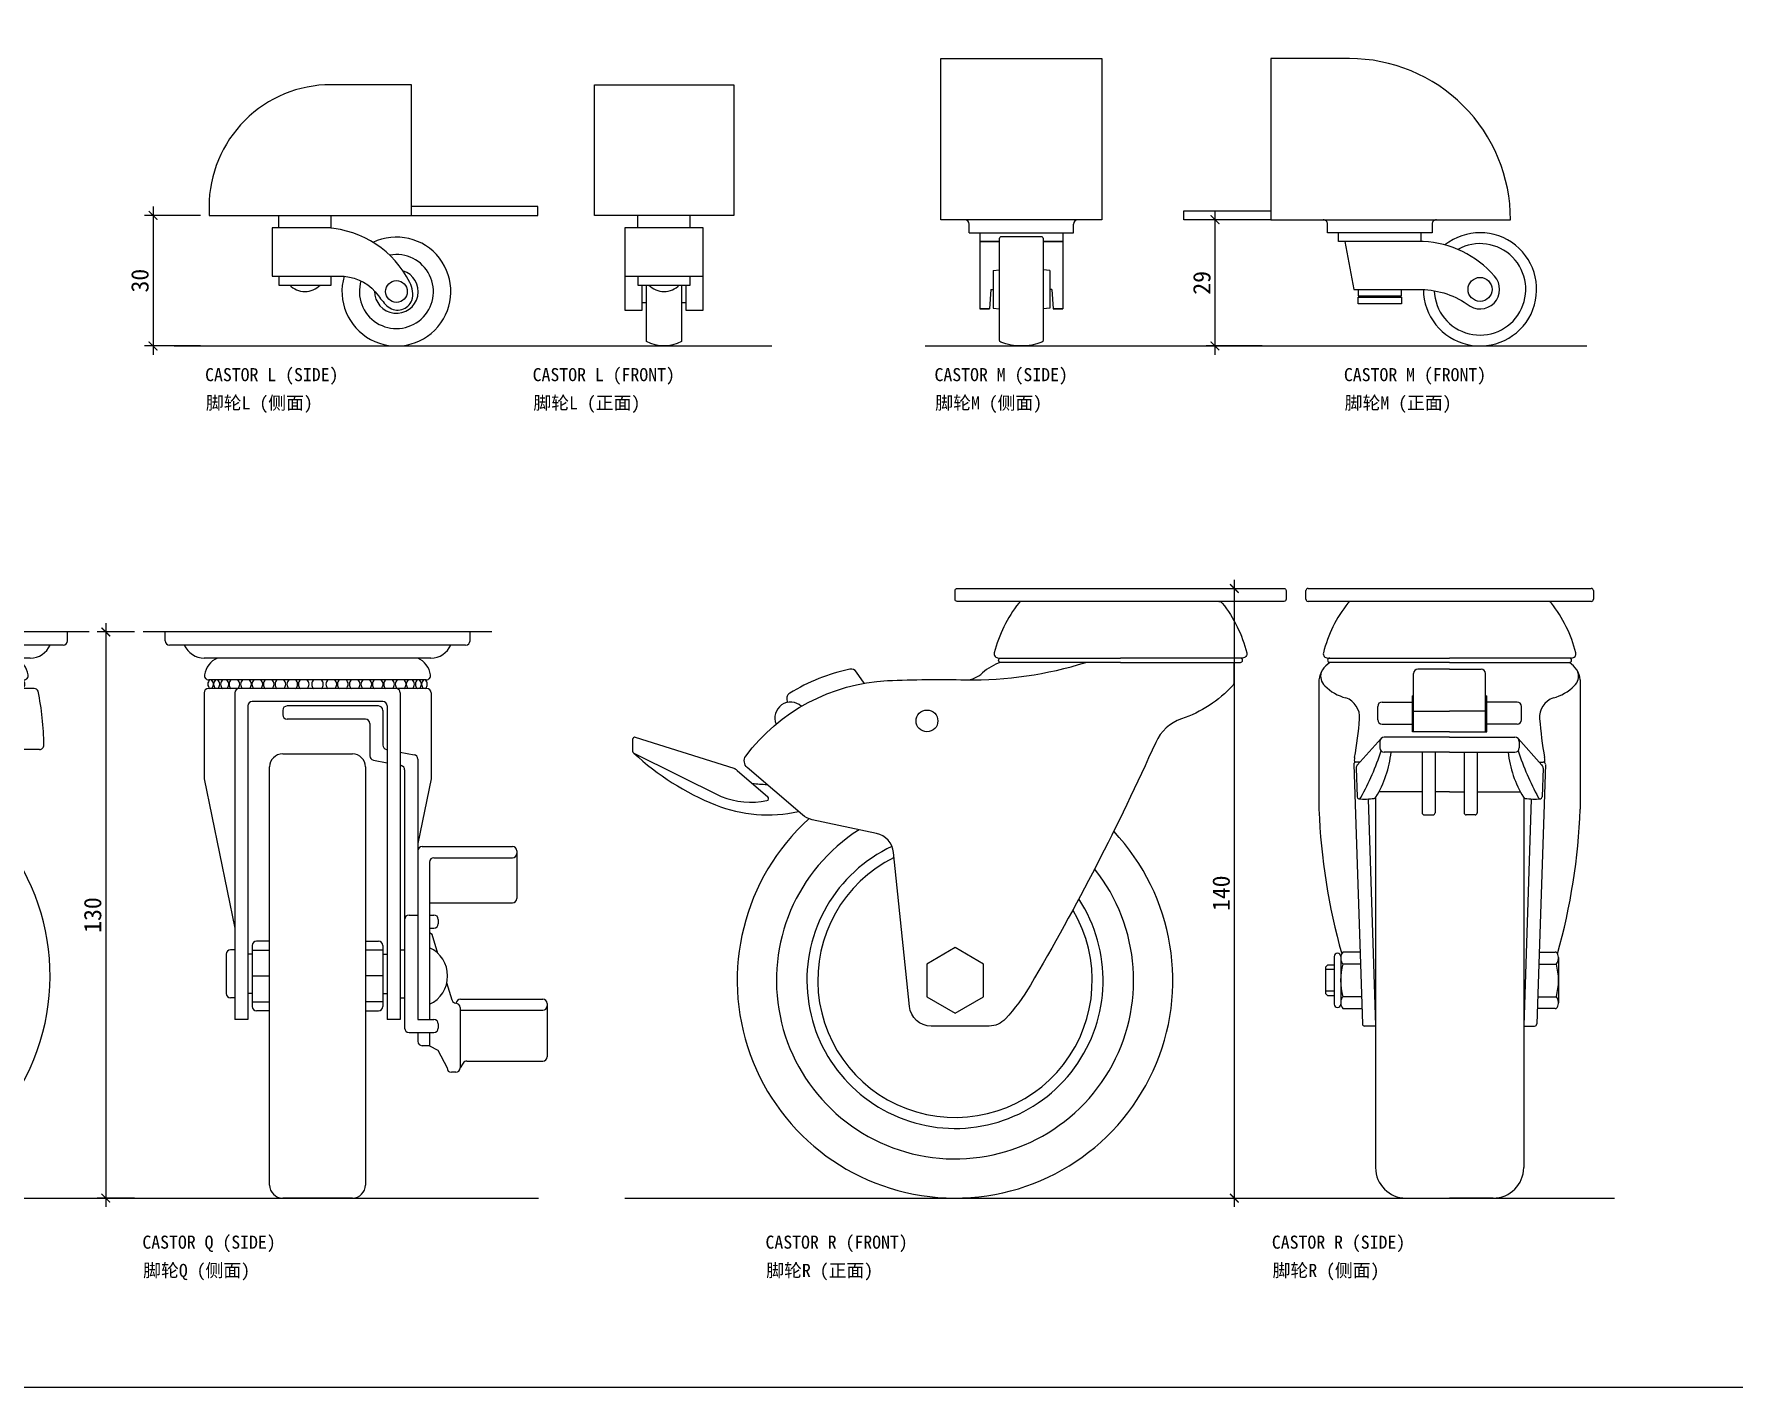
# Model space of a CAD drawing. Header units: millimetres. Extents: x -159360 to -156109, y -82746 to -81402.
# Drawn here: x -158970 to -158580, y -81966.7 to -81656 of the extents above; entities that cross this region are included whole.
import ezdxf
from ezdxf.enums import TextEntityAlignment as Align

# ---------------------------------------------------------------- set-up
doc = ezdxf.new("R2010")
doc.units = ezdxf.units.MM
doc.header["$LTSCALE"] = 2
doc.header["$MEASUREMENT"] = 0
doc.layers.get('0').update_dxf_attribs({"linetype": 'CONTINUOUS'})
doc.layers.get('Defpoints').update_dxf_attribs({"linetype": 'CONTINUOUS'})
for name, color, linetype in [('FN-DIM', 141, 'CONTINUOUS'), ('LINE1', 41, 'CONTINUOUS'), ('LINE2', 142, 'CONTINUOUS'), ('LINE4', 134, 'CONTINUOUS')]:
    doc.layers.add(name, color=color, linetype=linetype)
doc.layers.add('标注', color=7, linetype='CONTINUOUS', lineweight=25)
doc.styles.add('HZ', font='simfang.ttf')
doc.styles.add('ROMANS', font='romans.shx', dxfattribs={"bigfont": 'hztxt'})
doc.dimstyles.new('DIM2', dxfattribs={"dimscale": 2, "dimtxt": 2, "dimasz": 1, "dimexe": 1, "dimexo": 1, "dimgap": 0.5, "dimtad": 1, "dimdec": 1, "dimzin": 13, "dimdsep": 46, "dimtxsty": 'ROMANS', "dimblk1": 'ARCHTICK', "dimblk2": 'ARCHTICK', "dimsah": 1, "dimcen": 2, "dimdle": 1, "dimclrd": 256, "dimclre": 256, "dimclrt": 22, "dimadec": 0, "dimazin": 0, "dimtfac": 1, "dimtdec": 1, "dimtmove": 2, "dimatfit": 3, "dimldrblk": 'ARCHTICK', "dimfxl": 1, "dimtolj": 1, "dimtzin": 13, "dimarcsym": 0})

# ---------------------------------------------------------------- blocks, each defined once
blk = doc.blocks.new('CASTOR L(SIDE) 脚轮L(侧面)')
for p, q in [((-6, -2.9), (-6, 0)), ((6, -2.9), (6, 0))]:
    blk.add_line(p, q)
for points in [[(24.5, 0), (24.5, 30), (6, 30, 0.414214), (-22, 2), (-22, 0), (53.5, 0), (53.5, 2), (24.5, 2)], [(6, -2.9), (-7.5, -2.9), (-7.5, -14), (9.04, -14, -0.218965), (16.89, -18.45, 0.064472), (19.14, -21.04, 0.49903), (24.58, -19.52, 0.188015), (24.07, -15.39, 0.267199), (5.15, -2.9)]]:
    blk.add_lwpolyline(points, format="xyb")
blk.add_arc((21.01, -17.5), 12.5, 163.7293, 115.7694)
at = {"layer": 'LINE1'}
blk.add_lwpolyline([(-6, -14), (-6, -16), (6, -16), (6, -14)], dxfattribs=at)
blk.add_circle((21.01, -17.5), 2.5, dxfattribs=at)
for centre, radius, start, end in [((21.01, -17.5), 8.5, 163.3079, 100.5601), ((21.01, -17.5), 5, 178.6467, 72.6339), ((0, -12.67), 4.83, 223.6028, 316.3972)]:
    blk.add_arc(centre, radius, start, end, dxfattribs=at)
blk = doc.blocks.new('CASTOR L(FRONT) 脚轮L(正面)')
blk.add_line((-9, -14), (9, -14))
blk.add_lwpolyline([(-16, 0), (-16, 30), (16, 30), (16, 0)], close=True)
blk.add_lwpolyline([(5, -16), (5, -21.77), (9, -21.77), (9, -2.9), (-9, -2.9), (-9, -21.77), (-5, -21.77), (-5, -16)])
blk.add_lwpolyline([(4, -16), (4, -29, -0.25), (-4, -29), (-4, -16)], format="xyb")
at = {"layer": 'LINE1'}
for p, q in [((-6, -2.9), (-6, 0)), ((6, -2.9), (6, 0)), ((-5, -20), (-4, -20)), ((4, -20), (5, -20))]:
    blk.add_line(p, q, dxfattribs=at)
blk.add_lwpolyline([(-6, -14), (-6, -16), (6, -16), (6, -14)], dxfattribs=at)
blk.add_arc((0, -12.67), 4.83, 223.6028, 316.3972, dxfattribs=at)
blk = doc.blocks.new('CASTOR M(SIDE) 脚轮M(侧面)')
for p, q in [((-9.5, -5), (-9.5, -3)), ((9.5, -5), (9.5, -3)), ((-8, -5), (-9.5, -5))]:
    blk.add_line(p, q)
for points in [[(-25, 0), (30, 0, 0.414214), (-7, 37), (-25, 37)], [(26.29, -12.93, 0.204046), (9.97, -5), (-8, -5), (-6, -16), (8.8, -16, -0.152411), (20.02, -19.37, 0.952863)]]:
    blk.add_lwpolyline(points, format="xyb", close=True)
blk.add_lwpolyline([(-25, 0), (-45, 0), (-45, 2), (-25, 2)], close=True)
blk.add_lwpolyline([(13, 0, 0.414214), (12, -1), (12, -3), (9.5, -3), (0, -3), (-9.5, -3), (-12, -3), (-12, -1, 0.414214), (-13, 0)], format="xyb")
blk.add_arc((23, -16), 13, 180.1062, 128.29)
at = {"layer": 'LINE1'}
blk.add_lwpolyline([(-5, -16), (-5, -17.5), (5, -17.5), (5, -16)], dxfattribs=at)
blk.add_lwpolyline([(5, -17.8), (5, -19.3), (-5, -19.3), (-5, -17.8)], close=True, dxfattribs=at)
blk.add_circle((23, -16), 2.75, dxfattribs=at)
blk.add_arc((23, -16), 10.5, 181.7065, 119.0894, dxfattribs=at)
blk = doc.blocks.new('CASTOR M(FRONT) 脚轮M(正面)')
for p, q in [((-12, -3), (-12, -1)), ((-12, -3), (12, -3)), ((12, -3), (12, -1)), ((-7, -16), (-7.3, -20.5)), ((-7, -16), (-6.5, -16)), ((7, -16), (6.5, -16)), ((7, -16), (7.3, -20.5))]:
    blk.add_line(p, q)
blk.add_lwpolyline([(-18.5, 37), (18.5, 37), (18.5, 0), (-18.5, 0)], close=True)
for points in [[(-9.5, -3), (-9.5, -20.5), (-7.3, -20.5), (-9.5, -20.5)], [(9.5, -3), (9.5, -20.5), (7.3, -20.5), (9.5, -20.5)]]:
    blk.add_lwpolyline(points)
blk.add_lwpolyline([(-5, -4.34, -0.310029), (-4.68, -3.87), (4.68, -3.87, -0.310029), (5, -4.34), (5, -27.66, -0.310029), (4.68, -28.13, -0.186244), (-4.68, -28.13, -0.310029), (-5, -27.66)], format="xyb", close=True)
for centre, start, end in [((-13, -1), 0, 90), ((13, -1), 90, 180)]:
    blk.add_arc(centre, 1, start, end)
at = {"layer": 'LINE1'}
for p, q in [((-8, -5), (-9.5, -5)), ((-9.5, -5), (-5, -5)), ((-5, -5), (-8.75, -5)), ((9.5, -5), (5, -5)), ((5, -5), (8.75, -5)), ((8, -5), (9.5, -5)), ((-6.5, -11.7), (-5, -11.5)), ((-6.5, -11.7), (-6.5, -20.3)), ((6.5, -11.7), (5, -11.5)), ((6.5, -11.7), (6.5, -20.3)), ((-6.5, -20.3), (-5, -20.5)), ((6.5, -20.3), (5, -20.5))]:
    blk.add_line(p, q, dxfattribs=at)
blk = doc.blocks.new('CASTOR R 脚轮R')
at = {"layer": 'LINE1'}
for p, q in [((156.31, 137.5), (156.31, 139.5)), ((156.81, 140), (221.81, 140)), ((221.81, 137), (156.81, 137)), ((222.31, 139.5), (222.31, 137.5)), ((161.31, 124), (189.31, 124)), ((189.31, 123), (161.81, 123)), ((189.31, 121.46), (182.05, 121.46)), ((217.31, 124), (189.31, 124)), ((189.31, 123), (216.81, 123)), ((189.31, 121.46), (196.57, 121.46)), ((217.31, 123.5), (217.31, 123.5)), ((54.9, 118.21), (53.18, 120.79)), ((159.31, 119), (159.31, 89.29)), ((181.05, 107.07), (181.05, 120.46)), ((197.57, 107.07), (197.57, 120.46)), ((219.31, 119), (219.31, 89.29)), ((173.8, 113.91), (180.8, 113.91)), ((180.8, 107.07), (180.8, 115.35)), ((181.05, 115.35), (180.8, 115.35)), ((197.57, 115.35), (197.82, 115.35)), ((197.82, 107.07), (197.82, 115.35)), ((204.82, 113.91), (197.82, 113.91)), ((172.8, 109.84), (172.8, 112.91)), ((181.05, 111.8), (189.31, 111.8)), ((197.57, 111.8), (189.31, 111.8)), ((205.82, 109.84), (205.82, 112.91)), ((1.77, 105.32), (1.77, 102.64)), ((25.07, 98.61), (2.42, 105.79)), ((173.6, 105.52), (168.11, 99.45)), ((173.8, 108.84), (180.8, 108.84)), ((189.31, 105.82), (174.31, 105.82)), ((189.31, 107.07), (180.8, 107.07)), ((189.31, 107.07), (197.82, 107.07)), ((189.31, 105.82), (204.31, 105.82)), ((204.82, 108.84), (197.82, 108.84)), ((205.01, 105.52), (210.5, 99.45)), ((2.04, 102.19), (22.09, 92.23)), ((173.31, 104.82), (173.31, 103.37)), ((189.31, 102.37), (174.31, 102.37)), ((182.98, 102.37), (182.98, 88.49)), ((185.98, 102.37), (185.98, 88.49)), ((189.31, 102.37), (204.31, 102.37)), ((192.64, 102.37), (192.64, 88.49)), ((195.64, 102.37), (195.64, 88.49)), ((205.31, 104.82), (205.31, 103.37)), ((25.77, 98.22), (32.83, 92.14)), ((167.32, 99.6), (169.29, 39.98)), ((168.71, 100.12), (167.82, 100.12)), ((167.85, 98.75), (168.07, 92.12)), ((211.29, 99.6), (209.32, 39.98)), ((209.91, 100.12), (210.79, 100.12)), ((210.76, 98.75), (210.54, 92.12)), ((170.59, 91.64), (172.31, 39.6)), ((172.31, 91.82), (172.31, 7)), ((182.98, 93.32), (173.1, 93.32)), ((189.31, 93.32), (185.98, 93.32)), ((189.31, 93.32), (192.64, 93.32)), ((195.64, 93.32), (205.52, 93.32)), ((206.31, 91.82), (206.31, 7)), ((208.03, 91.64), (206.31, 39.6)), ((183.48, 87.99), (185.48, 87.99)), ((195.14, 87.99), (193.14, 87.99)), ((162.81, 55.5), (162.81, 44.5)), ((164.31, 55.5), (164.31, 44.5)), ((168.75, 56.5), (165.06, 56.5)), ((209.87, 56.5), (213.56, 56.5)), ((214.31, 55.22), (214.31, 44.87)), ((161.31, 53.5), (160.81, 53)), ((160.81, 53), (160.81, 47)), ((162.81, 52.5), (160.81, 52.5)), ((162.81, 53.5), (161.31, 53.5)), ((168.84, 53.75), (164.81, 53.75)), ((209.78, 53.75), (213.81, 53.75)), ((162.81, 47.5), (160.81, 47.5)), ((160.81, 47), (161.31, 46.5)), ((161.31, 46.5), (162.81, 46.5)), ((169.09, 46.25), (164.81, 46.25)), ((165.06, 43.5), (169.18, 43.5)), ((213.56, 43.5), (209.44, 43.5)), ((209.53, 46.25), (213.81, 46.25)), ((172.31, 39.5), (169.79, 39.5)), ((206.31, 39.5), (208.82, 39.5)), ((179.31, 0), (189.31, 0)), ((199.31, 0), (189.31, 0))]:
    blk.add_line(p, q, dxfattribs=at)
blk.add_lwpolyline([(76.27, 137, -0.414214), (75.77, 137.5), (75.77, 139.5, -0.414214), (76.27, 140), (151.27, 140, -0.414214), (151.77, 139.5), (151.77, 137.5, -0.414214), (151.27, 137)], format="xyb", close=True, dxfattribs=at)
for points in [[(91.22, 137, 0.278947), (90.41, 136.6, 0.10659), (84.79, 125.23, 0.482767), (85.77, 124), (113.77, 124)], [(136.32, 137, -0.278947), (137.12, 136.6, -0.10659), (142.74, 125.23, -0.482767), (141.77, 124), (113.77, 124)], [(139.77, 123), (139.77, 118.38, -0.186752), (139.51, 117.71, -0.127281), (127.76, 110.03, 0.208804), (121.84, 104.65, -0.027497), (93.06, 48.89, -0.052197), (87.33, 41.13, -0.210718), (83.64, 39.5), (70.28, 39.5, -0.384321), (65.3, 43.99), (61.64, 79.36, 0.325198), (57.71, 83.74), (42.94, 86.89, -0.125843), (40.72, 87.99), (28.08, 98.87, -0.380281), (27.73, 101.5, -0.222741), (60.26, 118.82, -0.017922), (78.26, 119, 0.079553), (105.79, 123)], [(113.77, 123), (86.27, 123, -0.414214), (85.77, 123.5, -0.414214), (86.27, 124)], [(113.77, 123), (141.27, 123, 0.414214), (141.77, 123.5, 0.414214), (141.27, 124)]]:
    blk.add_lwpolyline(points, format="xyb", dxfattribs=at)
blk.add_lwpolyline([(69.27, 46.25), (75.77, 42.49), (82.27, 46.25), (82.27, 53.75), (75.77, 57.51), (69.27, 53.75)], close=True, dxfattribs=at)
blk.add_circle((69.33, 109.57), 2.5, dxfattribs=at)
for centre, radius, start, end in [((156.81, 139.5), 0.5, 90, 180), ((156.81, 137.5), 0.5, 180, 270), ((189.51, 117.88), 30.09, 141.5301, 165.8668), ((166.69, 136.14), 0.865, 85.4333, 147.7785), ((211.93, 136.14), 0.865, 32.2215, 94.5667), ((189.1, 117.88), 30.09, 14.1332, 38.4699), ((221.81, 139.5), 0.5, 360, 90), ((221.81, 137.5), 0.5, 270, 0), ((161.31, 125), 1, 166.9211, 270), ((217.31, 125), 1, 270, 13.0789), ((60.3, 79.53), 42.79, 101.6975, 121.6639), ((51.93, 119.96), 1.5, 33.7458, 101.6975), ((90.13, 111.28), 12.35, 108.2498, 130.7557), ((164.93, 118.27), 5.67, 123.4198, 172.5694), ((161.81, 123.5), 0.5, 90, 180), ((161.81, 123.5), 0.5, 180, 270), ((182.05, 120.46), 1, 90, 180), ((196.57, 120.46), 1, 0, 90), ((216.81, 123.5), 0.5, 0, 90), ((216.81, 123.5), 0.5, 270, 0), ((213.68, 118.27), 5.67, 7.4306, 56.5802), ((78.23, 124.35), 5.35, 270.3427, 315.9157), ((162.67, 119.85), 2.98, 162.2292, 228.0978), ((168.02, 124.8), 10.26, 224.3283, 255.7215), ((210.59, 124.8), 10.26, 284.2785, 315.6717), ((215.94, 119.85), 2.98, 311.9022, 17.7708), ((38.04, 110.28), 3.62, 46.6494, 203.4504), ((38.63, 114.67), 1.5, 121.6639, 213.7458), ((163.93, 110.39), 4.73, 355.541, 70.7528), ((173.8, 112.91), 1, 90, 180), ((204.82, 112.91), 1, 0, 90), ((214.68, 110.39), 4.73, 109.2472, 184.459), ((80.91, 116.87), 88.01, 349.7249, 355.541), ((173.8, 109.84), 1, 180, 270), ((204.82, 109.84), 1, 270, 0), ((297.71, 116.87), 88.01, 184.459, 190.2751), ((2.27, 105.32), 0.5, 72.4018, 180), ((174.31, 104.82), 1, 90, 180), ((204.31, 104.82), 1, 0, 90), ((2.27, 102.64), 0.5, 180, 243.5784), ((42.97, 145.96), 59.92, 226.9201, 248.241), ((110.07, 123.96), 67, 331.514, 341.4733), ((150.74, 105.14), 25.29, 328.8115, 353.7278), ((174.31, 103.37), 1, 180, 270), ((227.88, 105.14), 25.29, 186.2722, 211.1885), ((204.31, 103.37), 1, 270, 0), ((268.55, 123.96), 67, 198.5267, 208.486), ((24.47, 96.7), 2, 49.2762, 72.4018), ((167.82, 99.62), 0.5, 90, 181.8898), ((170.9, 100.45), 3.47, 168.0879, 188.1042), ((168.85, 98.78), 1, 137.8694, 181.8898), ((209.76, 98.78), 1, 358.1102, 42.1306), ((210.79, 99.62), 0.5, 358.1102, 90), ((207.72, 100.45), 3.47, 351.8958, 11.9121), ((32.78, 120.43), 25.44, 261.9609, 269.5437), ((32.78, 120.43), 32.44, 248.241, 282.5222), ((28.94, 109.34), 18.43, 248.1599, 281.4478), ((32.5, 91.77), 0.5, 281.4478, 49.2762), ((168.53, 92.16), 0.46, 184.6357, 339.7519), ((169.95, 106.09), 14.46, 264.1033, 278.1298), ((171.93, 92.27), 0.5, 278.1298, 332.8745), ((206.69, 92.27), 0.5, 207.1255, 261.8702), ((208.66, 106.09), 14.46, 261.8702, 275.8967), ((210.09, 92.16), 0.46, 200.2481, 355.3643), ((75.77, 50), 50, 132.1126, 43.2264), ((304.44, 95.13), 145.25, 182.3062, 195.5938), ((183.48, 88.49), 0.5, 180, 270), ((185.48, 88.49), 0.5, 270, 0), ((193.14, 88.49), 0.5, 180, 270), ((195.14, 88.49), 0.5, 270, 0), ((74.18, 95.13), 145.25, 344.4069, 357.6938), ((75.77, 50), 41, 122.4882, 38.6087), ((75.77, 50), 34, 115.2066, 33.3394), ((75.77, 50), 31.5, 116.4016, 30.8568), ((163.56, 55.5), 0.75, 0, 180), ((166.44, 55.13), 2.14, 147.7423, 220.0034), ((165.06, 56), 0.5, 90, 147.7423), ((213.56, 56), 0.5, 32.4137, 90), ((212.18, 55.13), 2.13, 319.8378, 32.4137), ((177.97, 50), 13.69, 164.0907, 195.9093), ((199.99, 50), 14.32, 344.8056, 15.1944), ((163.56, 44.5), 0.75, 180, 0), ((166.44, 44.87), 2.14, 139.9966, 212.2577), ((165.06, 44), 0.5, 212.2577, 270), ((213.56, 44), 0.5, 270, 327.742), ((212.17, 44.87), 2.14, 327.742, 40.0037), ((169.79, 40), 0.5, 181.8898, 270), ((208.82, 40), 0.5, 270, 358.1102), ((179.31, 7), 7, 180, 270), ((199.31, 7), 7, 270, 0)]:
    blk.add_arc(centre, radius, start, end, dxfattribs=at)
blk = doc.blocks.new('CASTOR Q 脚轮Q')
at = {"layer": 'LINE1'}
for p, q in [((106.54, 130), (26.54, 130)), ((31.54, 128), (31.54, 130)), ((101.54, 128), (101.54, 130)), ((198.93, 130), (118.93, 130)), ((123.93, 128), (123.93, 130)), ((193.93, 128), (193.93, 130)), ((100.54, 127), (32.54, 127)), ((35.54, 127), (35.54, 127)), ((97.54, 127), (97.54, 127)), ((192.93, 127), (124.93, 127)), ((92.96, 124), (40.12, 124)), ((184.93, 124), (132.93, 124)), ((91.51, 119), (41.58, 119)), ((183.9, 119), (133.97, 119)), ((35.54, 116), (35.54, 113)), ((37.93, 116), (35.54, 116)), ((37.54, 116), (36.77, 65)), ((93.89, 117), (40.48, 117)), ((132.87, 116), (132.87, 96.31)), ((183.99, 117), (133.87, 117)), ((139.93, 116), (139.93, 41)), ((173.93, 114), (143.93, 114)), ((177.93, 116), (177.93, 41)), ((184.99, 116), (184.99, 96.31)), ((37.49, 113), (35.54, 113)), ((142.93, 113), (142.93, 41)), ((150.93, 112), (150.93, 111)), ((172.93, 113), (151.93, 113)), ((169.93, 110), (151.93, 110)), ((173.93, 112), (173.93, 104.02)), ((174.93, 113), (174.93, 41)), ((170.93, 109), (170.93, 101.55)), ((46.04, 90), (46.04, 102)), ((58.04, 103), (47.04, 103)), ((59.04, 90), (59.04, 102)), ((95.1, 103), (88.59, 103)), ((150.93, 102), (166.93, 102)), ((174.74, 103.04), (174.93, 103)), ((177.93, 102.42), (181.12, 101.8)), ((47.54, 65.05), (47.54, 97.59)), ((56.54, 98), (48.54, 98)), ((57.54, 55.17), (57.54, 97.59)), ((147.93, 3), (147.93, 99)), ((169.93, 99), (169.93, 3)), ((171.74, 100.56), (174.93, 99.94)), ((177.93, 99.36), (178.12, 99.32)), ((178.93, 98.34), (178.93, 39)), ((181.93, 100.82), (181.93, 41)), ((132.87, 96.31), (139.93, 62)), ((184.99, 96.31), (181.93, 81.44)), ((47.54, 89), (47.04, 89)), ((58.04, 89), (57.54, 89)), ((13.9, 81.98), (12.31, 79.43)), ((13.9, 81.98), (32.56, 70.33)), ((12.31, 79.43), (30.97, 67.78)), ((182.93, 80.71), (203.65, 80.71)), ((185.65, 78.16), (203.65, 78.16)), ((204.65, 79.71), (204.65, 68.78)), ((184.65, 77.16), (184.65, 41)), ((32.56, 70.33), (30.97, 67.78)), ((184.65, 67.78), (203.65, 67.78)), ((32.04, 65), (32.04, 61.5)), ((32.04, 65), (42.04, 65)), ((42.04, 65), (42.04, 61.5)), ((179.93, 65), (181.93, 65)), ((184.65, 65), (185.65, 65)), ((186.65, 64), (186.65, 63)), ((32.04, 62), (42.04, 62)), ((147.93, 59), (144.93, 59)), ((169.93, 59), (172.93, 59)), ((184.65, 62), (185.65, 62)), ((185.25, 60.52), (184.65, 60.89)), ((186.56, 56.2), (185.25, 60.52)), ((137.93, 56), (137.93, 47)), ((139.93, 57), (138.93, 57)), ((143.93, 56), (142.93, 56)), ((143.93, 58), (143.93, 44)), ((143.93, 56.96), (147.93, 56.96)), ((173.93, 56.96), (169.93, 56.96)), ((173.93, 58), (173.93, 44)), ((173.93, 56), (174.93, 56)), ((177.93, 57), (178.93, 57)), ((143.93, 51), (147.93, 51)), ((173.93, 51), (169.93, 51)), ((62.05, 35), (62.05, 48.68)), ((70.04, 46.93), (68.46, 44.39)), ((70.04, 46.93), (88.71, 35.28)), ((143.93, 47), (142.93, 47)), ((173.93, 47), (174.93, 47)), ((189.81, 45.45), (188.61, 49.41)), ((68.46, 44.39), (87.12, 32.74)), ((139.93, 46), (138.93, 46)), ((143.93, 45.04), (147.93, 45.04)), ((147.93, 43), (144.93, 43)), ((173.93, 45.04), (169.93, 45.04)), ((169.93, 43), (172.93, 43)), ((177.93, 46), (178.93, 46)), ((190.73, 44.74), (190.69, 44.74)), ((191.65, 43.74), (191.65, 29.89)), ((191.65, 43.12), (210.65, 43.12)), ((191.76, 45.66), (210.65, 45.66)), ((211.65, 44.66), (211.65, 32.47)), ((43.04, 41.5), (43.04, 38)), ((43.04, 41), (56.04, 41)), ((56.04, 41.37), (56.04, 38)), ((142.93, 41), (139.93, 41)), ((177.93, 41), (174.93, 41)), ((181.93, 41), (185.65, 41)), ((186.65, 40), (186.65, 39)), ((43.04, 38), (56.04, 38)), ((88.71, 35.28), (87.12, 32.74)), ((179.93, 38), (185.65, 38)), ((181.93, 38), (181.93, 36)), ((184.65, 38), (184.65, 35)), ((184.65, 35), (182.93, 35)), ((184.65, 35), (186.53, 34)), ((186.53, 34), (188.65, 29.89)), ((193.2, 31.47), (210.65, 31.47)), ((190.65, 28.89), (189.65, 28.89)), ((192.36, 31.01), (191.65, 29.89)), ((166.93, 0), (150.93, 0))]:
    blk.add_line(p, q, dxfattribs=at)
for points in [[(52.39, 73.74), (52.69, 73.74, 0.414214), (53.69, 74.74), (53.69, 95.58, 0.414214), (52.69, 96.58), (52.39, 96.58, 0.414214), (51.39, 95.58), (51.39, 74.74, 0.414214)], [(25.86, 54.78), (35.56, 54.78, 0.414214), (36.56, 55.78), (36.56, 58.28, 0.414214), (35.56, 59.28), (25.86, 59.28, 0.414214), (24.86, 58.28), (24.86, 55.78, 0.414214)]]:
    blk.add_lwpolyline(points, format="xyb", close=True, dxfattribs=at)
for points in [[(87.12, 32.74, -0.271488), (76.93, 30.74), (62.05, 35), (57.54, 35, -0.414214), (56.54, 36), (56.54, 40.5, 0.414214), (55.54, 41.5), (36.66, 41.5, -0.258511), (35.81, 41.97), (31.88, 48.26, 0.36281), (30.66, 48.66), (28.7, 47.87, -0.325886), (27.56, 48.16), (11.58, 67.5, -0.278323), (12.31, 79.43)], [(68.46, 44.39, -0.590386), (65.02, 44.16), (62.05, 48.68), (59.42, 52.31), (58.72, 53.94), (58.21, 54.74, 0.116845), (57.85, 55.03), (55.61, 56.08, 0.201831), (54.83, 56.11), (53.01, 55.43, -0.218911), (52.17, 55.49), (42.77, 61.38, 0.126544), (42.28, 61.5), (31.97, 61.5, -0.414214), (30.97, 62.5), (30.97, 67.78)]]:
    blk.add_lwpolyline(points, format="xyb", dxfattribs=at)
for centre, radius in [((46.54, 51), 6.5), ((72.04, 51), 3.5), ((46.54, 25.5), 3.5)]:
    blk.add_circle(centre, radius, dxfattribs=at)
for centre, radius, start, end in [((32.54, 128), 1, 180, 270), ((40.12, 129), 5, 203.5782, 270), ((92.96, 129), 5, 270, 336.4218), ((100.54, 128), 1, 270, 360), ((124.93, 128), 1, 180, 270), ((132.93, 129), 5, 203.5782, 270), ((184.93, 129), 5, 270, 336.4218), ((192.93, 128), 1, 270, 360), ((45.58, 119.38), 5.05, 113.7984, 171.1521), ((87.5, 119.38), 5.05, 8.8479, 66.2016), ((137.97, 119.38), 5.05, 113.7984, 171.1521), ((179.89, 119.38), 5.05, 8.8479, 66.2016), ((41.58, 120), 1, 171.1521, 270), ((41.58, 120), 1, 171.1521, 270), ((42.66, 118), 1.31, 130.3248, 229.6752), ((41.34, 118), 1.31, 310.3248, 49.6752), ((44, 118), 1.31, 130.3248, 229.6752), ((42.79, 118), 1.31, 310.3248, 49.6752), ((45.61, 118), 1.31, 130.3248, 229.6752), ((44.86, 118), 1.31, 310.3248, 49.6752), ((47.54, 118), 1.31, 130.3248, 229.6752), ((47.38, 118), 1.31, 310.3248, 49.6752), ((50.2, 118), 1.31, 130.3248, 229.6752), ((50.04, 118), 1.31, 310.3248, 49.6752), ((52.8, 118), 1.31, 130.3248, 229.6752), ((52.64, 118), 1.31, 310.3248, 49.6752), ((55.42, 118), 1.31, 130.3248, 229.6752), ((55.26, 118), 1.31, 310.3248, 49.6752), ((58.09, 118), 1.31, 130.3248, 229.6752), ((57.93, 118), 1.31, 310.3248, 49.6752), ((60.82, 118), 1.31, 130.3248, 229.6752), ((60.66, 118), 1.31, 310.3248, 49.6752), ((63.45, 118), 1.31, 130.3248, 229.6752), ((63.29, 118), 1.31, 310.3248, 49.6752), ((66.53, 118), 1.31, 130.3248, 229.6752), ((66.55, 118), 1.31, 310.3248, 49.6752), ((69.79, 118), 1.31, 130.3248, 229.6752), ((69.63, 118), 1.31, 310.3248, 49.6752), ((72.42, 118), 1.31, 130.3248, 229.6752), ((72.26, 118), 1.31, 310.3248, 49.6752), ((75.15, 118), 1.31, 130.3248, 229.6752), ((75, 118), 1.31, 310.3248, 49.6752), ((77.82, 118), 1.31, 130.3248, 229.6752), ((77.66, 118), 1.31, 310.3248, 49.6752), ((80.45, 118), 1.31, 130.3248, 229.6752), ((80.29, 118), 1.31, 310.3248, 49.6752), ((83.04, 118), 1.31, 130.3248, 229.6752), ((82.88, 118), 1.31, 310.3248, 49.6752), ((85.7, 118), 1.31, 130.3248, 229.6752), ((85.54, 118), 1.31, 310.3248, 49.6752), ((88.23, 118), 1.31, 130.3248, 229.6752), ((87.47, 118), 1.31, 310.3248, 49.6752), ((90.29, 118), 1.31, 130.3248, 229.6752), ((89.08, 118), 1.31, 310.3248, 49.6752), ((91.74, 118), 1.31, 130.3248, 229.6752), ((90.42, 118), 1.31, 310.3248, 49.6752), ((91.51, 120), 1, 270, 8.8479), ((133.97, 120), 1, 171.1521, 270), ((133.97, 120), 1, 171.1521, 270), ((135.05, 118), 1.31, 130.3248, 229.6752), ((133.73, 118), 1.31, 310.3248, 49.6752), ((136.39, 118), 1.31, 130.3248, 229.6752), ((135.18, 118), 1.31, 310.3248, 49.6752), ((138, 118), 1.31, 130.3248, 229.6752), ((137.25, 118), 1.31, 310.3248, 49.6752), ((139.93, 118), 1.31, 130.3248, 229.6752), ((139.77, 118), 1.31, 310.3248, 49.6752), ((142.59, 118), 1.31, 130.3248, 229.6752), ((142.43, 118), 1.31, 310.3248, 49.6752), ((145.19, 118), 1.31, 130.3248, 229.6752), ((145.03, 118), 1.31, 310.3248, 49.6752), ((147.81, 118), 1.31, 130.3248, 229.6752), ((147.65, 118), 1.31, 310.3248, 49.6752), ((150.48, 118), 1.31, 130.3248, 229.6752), ((150.32, 118), 1.31, 310.3248, 49.6752), ((153.21, 118), 1.31, 130.3248, 229.6752), ((153.05, 118), 1.31, 310.3248, 49.6752), ((155.84, 118), 1.31, 130.3248, 229.6752), ((155.68, 118), 1.31, 310.3248, 49.6752), ((158.92, 118), 1.31, 130.3248, 229.6752), ((158.94, 118), 1.31, 310.3248, 49.6752), ((162.18, 118), 1.31, 130.3248, 229.6752), ((162.02, 118), 1.31, 310.3248, 49.6752), ((164.81, 118), 1.31, 130.3248, 229.6752), ((164.65, 118), 1.31, 310.3248, 49.6752), ((167.54, 118), 1.31, 130.3248, 229.6752), ((167.39, 118), 1.31, 310.3248, 49.6752), ((170.21, 118), 1.31, 130.3248, 229.6752), ((170.05, 118), 1.31, 310.3248, 49.6752), ((172.84, 118), 1.31, 130.3248, 229.6752), ((172.68, 118), 1.31, 310.3248, 49.6752), ((175.43, 118), 1.31, 130.3248, 229.6752), ((175.27, 118), 1.31, 310.3248, 49.6752), ((178.09, 118), 1.31, 130.3248, 229.6752), ((177.93, 118), 1.31, 310.3248, 49.6752), ((180.62, 118), 1.31, 130.3248, 229.6752), ((179.86, 118), 1.31, 310.3248, 49.6752), ((182.69, 118), 1.31, 130.3248, 229.6752), ((181.47, 118), 1.31, 310.3248, 49.6752), ((184.13, 118), 1.31, 130.3248, 229.6752), ((182.81, 118), 1.31, 310.3248, 49.6752), ((183.9, 120), 1, 270, 8.8479), ((37.93, 117), 1, 270, 309.1861), ((40.78, 113.51), 3.5, 94.836, 129.1861), ((93.89, 116), 1, 25.9291, 90), ((31.36, 103.48), 64.74, 0.4763, 11.5434), ((133.87, 116), 1, 90, 180), ((140.93, 116), 1, 90, 180), ((143.93, 113), 1, 90, 180), ((173.93, 113), 1, 0, 90), ((176.93, 116), 1, 0, 90), ((183.99, 116), 1, 0, 90), ((151.93, 112), 1, 90, 180), ((151.93, 111), 1, 180, 270), ((169.93, 109), 1, 0, 90), ((172.93, 112), 1, 0, 90), ((47.04, 102), 1, 90, 180), ((58.04, 102), 1, 360, 90), ((287.66, -49.84), 251.37, 142.6663, 155.6156), ((88.59, 102), 1, 90, 142.6663), ((95.1, 104), 1, 270, 1.2076), ((150.93, 99), 3, 90, 180), ((166.93, 99), 3, 0, 90), ((171.93, 101.55), 1, 180, 259.013), ((174.93, 104.02), 1, 180, 259.013), ((180.93, 100.82), 1, 0, 79.013), ((46.54, 51), 51, 100.3672, 50.4665), ((50.75, 101.47), 4.73, 185.3437, 222.7316), ((46.54, 97.59), 1, 0, 42.7316), ((48.54, 97), 1, 90, 180), ((56.54, 97), 1, 0, 90), ((58.54, 97.59), 1, 137.2684, 180), ((54.33, 101.47), 4.73, 317.2684, 354.6563), ((177.93, 98.34), 1, 0, 79.013), ((46.54, 51), 41, 103.1764, 135.3562), ((47.04, 90), 1, 180, 270), ((58.04, 90), 1, 270, 0), ((46.54, 51), 30, 108.5304, 130.5825), ((46.54, 51), 41, 340.6991, 48.7992), ((182.93, 79.71), 1, 90, 180), ((185.65, 77.16), 1, 90, 180), ((203.65, 79.71), 1, 0, 90), ((203.65, 79.16), 1, 270, 0), ((46.54, 51), 41, 151.5404, 329.6564), ((46.54, 51), 30, 345.4728, 44.7247), ((46.54, 51), 21, 117.4957, 137.8412), ((203.65, 68.78), 1, 270, 360), ((44.16, 64.85), 3.39, 300.1649, 3.4202), ((46.54, 51), 21, 338.61, 36.8589), ((179.93, 64), 1, 90, 180), ((185.65, 64), 1, 0, 90), ((185.65, 63), 1, 270, 0), ((46.54, 51), 30, 162.8009, 322.8452), ((44.02, 65.09), 3.67, 237.4424, 300.1649), ((48.62, 53.34), 5.38, 24.966, 104.4177), ((144.93, 58), 1, 90, 180), ((172.93, 58), 1, 0, 90), ((138.93, 56), 1, 90, 180), ((181.62, 51), 7.17, 295.0159, 64.9841), ((21.04, 51), 3.5, 62.7081, 16.4674), ((46.54, 51), 21, 181.0786, 310.3676), ((138.93, 47), 1, 180, 270), ((144.93, 44), 1, 180, 270), ((172.93, 44), 1, 270, 0), ((190.77, 45.74), 1, 196.8322, 265.3198), ((190.65, 43.74), 1, 0, 85.3198), ((191.76, 44.66), 1, 90, 175.8553), ((210.65, 44.66), 1, 0, 90), ((210.65, 44.12), 1, 270, 0), ((185.65, 40), 1, 0, 90), ((179.93, 39), 1, 180, 270), ((182.93, 36), 1, 180, 270), ((185.65, 39), 1, 270, 0), ((193.2, 30.47), 1, 90, 147.612), ((210.65, 32.47), 1, 270, 0), ((189.65, 29.89), 1, 180, 270), ((190.65, 29.89), 1, 270, 0), ((150.93, 3), 3, 180, 270), ((166.93, 3), 3, 270, 360)]:
    blk.add_arc(centre, radius, start, end, dxfattribs=at)
blk = doc.blocks.new('_ARCHTICK')
at = {"color": 0, "linetype": 'ByBlock', "const_width": 0.15}
blk.add_lwpolyline([(-0.5, -0.5), (0.5, 0.5)], dxfattribs=at)
blk = doc.blocks.new('*D256')
at = {"layer": 'Defpoints', "color": 0, "ltscale": 5, "transparency": 16777216}
for p in [(-158929.84, -81697.65), (-158942.7, -81727.65), (-158929.84, -81727.65)]:
    blk.add_point(p, dxfattribs=at)
at = {"layer": 'FN-DIM', "lineweight": -2, "ltscale": 5, "transparency": 16777216}
for p, q in [((-158931.84, -81697.65), (-158944.7, -81697.65)), ((-158942.7, -81695.65), (-158942.7, -81729.65)), ((-158931.84, -81727.65), (-158944.7, -81727.65))]:
    blk.add_line(p, q, dxfattribs=at)
at = {"layer": 'FN-DIM', "lineweight": -2, "ltscale": 5, "transparency": 16777216, "xscale": 2, "yscale": 2, "zscale": 2}
for p, rotation in [((-158942.7, -81697.65), 90), ((-158942.7, -81727.65), 270)]:
    blk.add_blockref('_ARCHTICK', p, dxfattribs=dict(at, rotation=rotation))
at = {"layer": 'FN-DIM', "color": 22, "ltscale": 5, "transparency": 16777216, "insert": (-158945.7, -81712.65), "char_height": 4, "attachment_point": 5, "rotation": 90, "style": 'HZ'}
blk.add_mtext('\\A1;30', dxfattribs=at)
blk = doc.blocks.new('*D257')
at = {"layer": 'Defpoints', "color": 0, "ltscale": 5, "transparency": 16777216}
for p in [(-158686.08, -81698.65), (-158698.93, -81727.65), (-158686.08, -81727.65)]:
    blk.add_point(p, dxfattribs=at)
at = {"layer": 'FN-DIM', "lineweight": -2, "ltscale": 5, "transparency": 16777216}
for p, q in [((-158688.08, -81698.65), (-158700.93, -81698.65)), ((-158698.93, -81696.65), (-158698.93, -81729.65)), ((-158688.08, -81727.65), (-158700.93, -81727.65))]:
    blk.add_line(p, q, dxfattribs=at)
at = {"layer": 'FN-DIM', "lineweight": -2, "ltscale": 5, "transparency": 16777216, "xscale": 2, "yscale": 2, "zscale": 2}
for p, rotation in [((-158698.93, -81698.65), 90), ((-158698.93, -81727.65), 270)]:
    blk.add_blockref('_ARCHTICK', p, dxfattribs=dict(at, rotation=rotation))
at = {"layer": 'FN-DIM', "color": 22, "ltscale": 5, "transparency": 16777216, "insert": (-158701.93, -81713.15), "char_height": 4, "attachment_point": 5, "rotation": 90, "style": 'HZ'}
blk.add_mtext('\\A1;29', dxfattribs=at)
blk = doc.blocks.new('*D261')
at = {"layer": 'Defpoints', "color": 0, "ltscale": 5, "transparency": 16777216}
for p in [(-158944.94, -81793.32), (-158953.55, -81923.32), (-158944.94, -81923.32)]:
    blk.add_point(p, dxfattribs=at)
at = {"layer": 'FN-DIM', "lineweight": -2, "ltscale": 5, "transparency": 16777216}
for p, q in [((-158953.55, -81791.32), (-158953.55, -81925.32)), ((-158946.94, -81793.32), (-158955.55, -81793.32)), ((-158946.94, -81923.32), (-158955.55, -81923.32))]:
    blk.add_line(p, q, dxfattribs=at)
at = {"layer": 'FN-DIM', "lineweight": -2, "ltscale": 5, "transparency": 16777216, "xscale": 2, "yscale": 2, "zscale": 2}
for p, rotation in [((-158953.55, -81793.32), 90), ((-158953.55, -81923.32), 270)]:
    blk.add_blockref('_ARCHTICK', p, dxfattribs=dict(at, rotation=rotation))
at = {"layer": 'FN-DIM', "color": 22, "ltscale": 5, "transparency": 16777216, "insert": (-158956.55, -81858.32), "char_height": 4, "attachment_point": 5, "rotation": 90, "style": 'HZ'}
blk.add_mtext('\\A1;130', dxfattribs=at)
blk = doc.blocks.new('*D262')
at = {"layer": 'Defpoints', "color": 0, "ltscale": 5, "transparency": 16777216}
for p in [(-158720.6, -81783.32), (-158720.6, -81923.32), (-158694.49, -81923.32)]:
    blk.add_point(p, dxfattribs=at)
at = {"layer": 'FN-DIM', "lineweight": -2, "ltscale": 5, "transparency": 16777216}
for p, q in [((-158718.6, -81783.32), (-158692.49, -81783.32)), ((-158694.49, -81781.32), (-158694.49, -81925.32)), ((-158718.6, -81923.32), (-158692.49, -81923.32))]:
    blk.add_line(p, q, dxfattribs=at)
at = {"layer": 'FN-DIM', "lineweight": -2, "ltscale": 5, "transparency": 16777216, "xscale": 2, "yscale": 2, "zscale": 2}
for p, rotation in [((-158694.49, -81783.32), 90), ((-158694.49, -81923.32), 270)]:
    blk.add_blockref('_ARCHTICK', p, dxfattribs=dict(at, rotation=rotation))
at = {"layer": 'FN-DIM', "color": 22, "ltscale": 5, "transparency": 16777216, "insert": (-158697.49, -81853.32), "char_height": 4, "attachment_point": 5, "rotation": 90, "style": 'HZ'}
blk.add_mtext('\\A1;140', dxfattribs=at)

msp = doc.modelspace()

# ---------------------------------------------------------------- linework, layer by layer
at = {"layer": 'Defpoints', "color": 0}
msp.add_lwpolyline([(-158547.56, -81793.92), (-158547.56, -81402.01), (-159360.06, -81402.01), (-159360.06, -81966.71), (-158547.56, -81966.71), (-158547.56, -81793.92)], close=True, dxfattribs=at)
at = {"layer": 'LINE4', "color": 0}
for p, q in [((-158937.82, -81727.65), (-158800.68, -81727.65)), ((-158765.45, -81727.65), (-158613.53, -81727.65)), ((-159063.87, -81923.32), (-158854.2, -81923.32)), ((-158834.37, -81923.32), (-158607.21, -81923.32))]:
    msp.add_line(p, q, dxfattribs=at)

# ---------------------------------------------------------------- block references
at = {"color": 0}
for name, p in [('CASTOR R 脚轮R', (-158834.37, -81923.32)), ('CASTOR Q 脚轮Q', (-159063.87, -81923.32))]:
    msp.add_blockref(name, p, dxfattribs=at)
at = {"layer": 'LINE2', "color": 0}
for name, p in [('CASTOR M(FRONT) 脚轮M(正面)', (-158743.37, -81698.65)), ('CASTOR M(SIDE) 脚轮M(侧面)', (-158661.08, -81698.65)), ('CASTOR L(SIDE) 脚轮L(侧面)', (-158907.84, -81697.65)), ('CASTOR L(FRONT) 脚轮L(正面)', (-158825.39, -81697.65))]:
    msp.add_blockref(name, p, dxfattribs=at)

# ---------------------------------------------------------------- texts
at = {"layer": '标注', "color": 0, "style": 'HZ'}
for s, p in [('CASTOR L (SIDE) ', (-158930.75, -81732.73)), ('CASTOR L (FRONT) ', (-158855.56, -81732.73)), ('CASTOR M (SIDE) ', (-158763.31, -81732.73)), ('CASTOR M (FRONT) ', (-158669.33, -81732.73)), ('脚轮L (侧面)', (-158930.56, -81739.21)), ('脚轮L (正面)', (-158855.38, -81739.21)), ('脚轮M (侧面)', (-158763.13, -81739.21)), ('脚轮M (正面)', (-158669.14, -81739.21)), ('CASTOR Q (SIDE) ', (-158945.15, -81931.94)), ('CASTOR R (FRONT)  ', (-158802.11, -81931.94)), ('CASTOR R (SIDE) ', (-158685.87, -81931.94)), ('脚轮Q (侧面)', (-158944.96, -81938.42)), ('脚轮R (正面)', (-158801.93, -81938.42)), ('脚轮R (侧面)', (-158685.69, -81938.42))]:
    msp.add_text(s, height=3, dxfattribs=at).set_placement(p, align=Align.TOP_LEFT)

# ---------------------------------------------------------------- dimensions: what is measured, and where the dimension line sits
at = {"layer": 'FN-DIM', "color": 0, "ltscale": 5}
for base, p1, p2, picture, middle in [((-158942.7, -81727.65), (-158929.84, -81697.65), (-158929.84, -81727.65), '*D256', (-158945.7, -81712.65)), ((-158698.93, -81727.65), (-158686.08, -81698.65), (-158686.08, -81727.65), '*D257', (-158701.93, -81713.15)), ((-158694.49, -81923.32), (-158720.6, -81783.32), (-158720.6, -81923.32), '*D262', (-158697.49, -81853.32)), ((-158953.55, -81923.32), (-158944.94, -81793.32), (-158944.94, -81923.32), '*D261', (-158956.55, -81858.32))]:
    dim = msp.add_linear_dim(base=base, p1=p1, p2=p2, angle=90, dimstyle='DIM2', override={"dimtxsty": 'HZ'}, dxfattribs=at)
    dim.commit()
    dim.dimension.update_dxf_attribs({"geometry": picture, "text_midpoint": middle})

doc.saveas('drawing.dxf')
